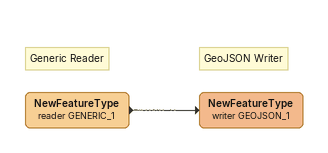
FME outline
Note: Generic Reader
NewFeatureType (reader GENERIC_1)
    -> NewFeatureType (writer GEOJSON_1)
Note: GeoJSON Writer
NewFeatureType (writer GEOJSON_1)
